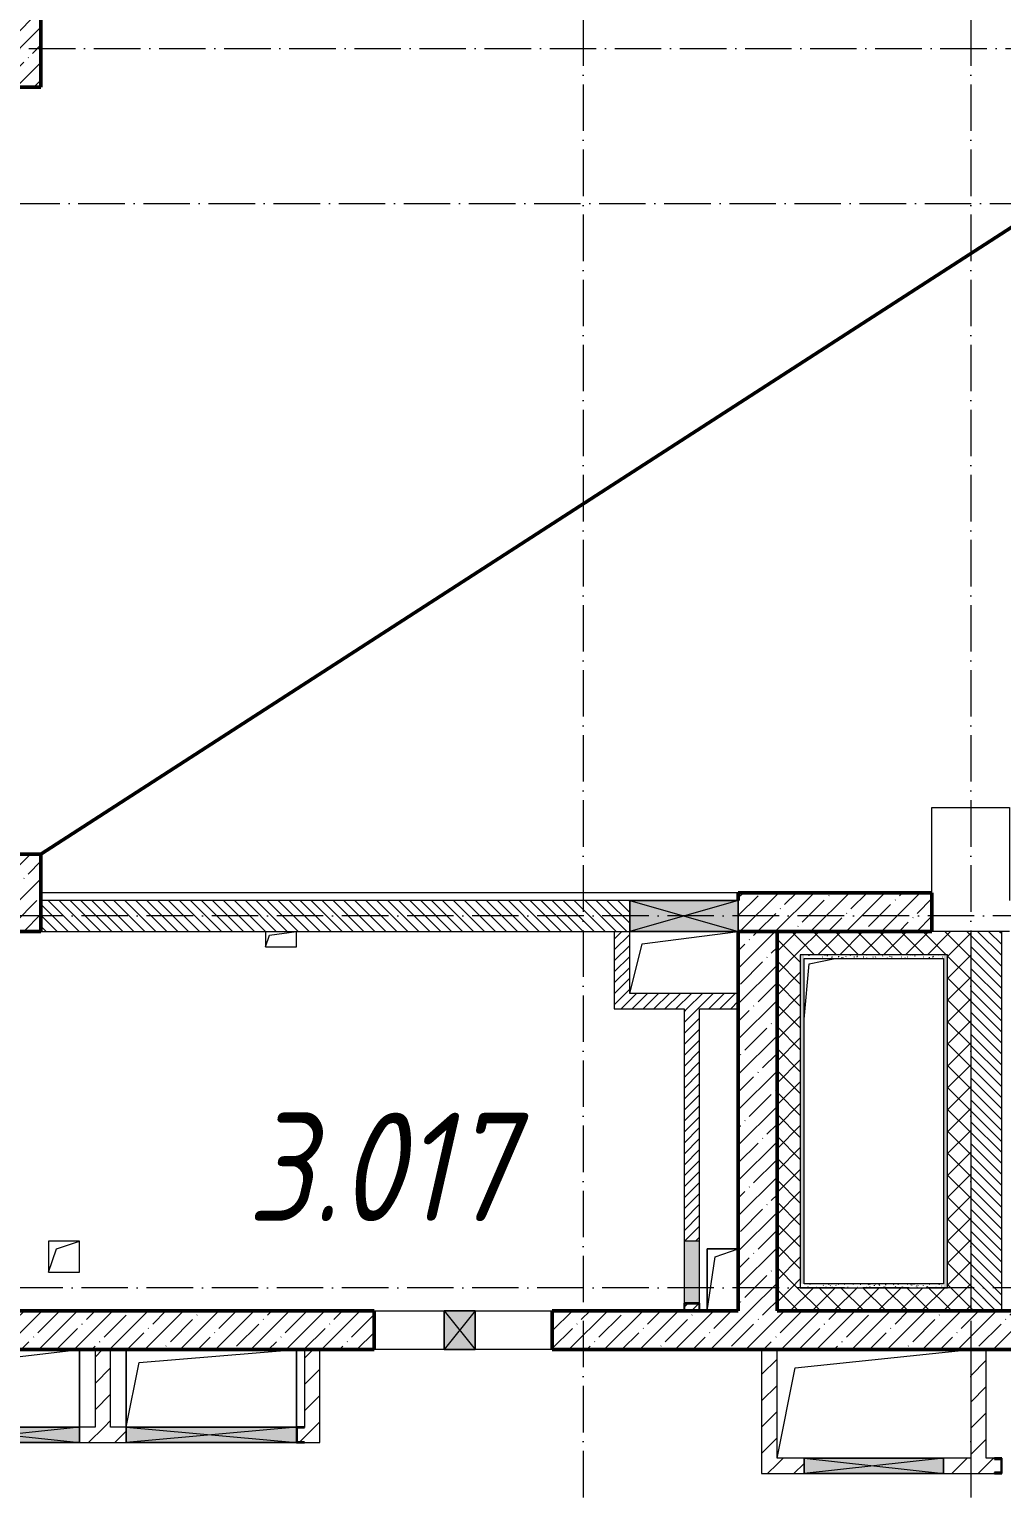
# Model space of a CAD drawing. Header units: millimetres. Extents: x -12989 to 629078, y -109036 to 555275.
# Drawn here: x 334696 to 340971, y -20600 to -11157 of the extents above; entities that cross this region are included whole.
import ezdxf

# ---------------------------------------------------------------- set-up
doc = ezdxf.new("R2010")
doc.units = ezdxf.units.MM
doc.linetypes.add('50_200_ШТРИХ_1Т_ш5_п1_п1_', pattern=[700, 500, -100, 0, -100])
for name, color, linetype, lineweight in [('4 -стяжа', 7, 'Continuous', 30), ('A-DETL-____-OTLN-1', 7, 'Continuous', 50), ('A-DETL-GENF-OTLN', 7, 'Continuous', 9), ('A-FLOR-____-OTLN', 7, 'Continuous', 9), ('A-GENM-____-MCUT', 7, 'Continuous', 25), ('A-GENM-____-OTLN', 7, 'Continuous', 9), ('A-GENM-____-OTLN-1', 7, 'Continuous', 25), ('A-GLAZ-____-OTLN', 7, 'Continuous', 9), ('A-WALL-____-MCUT', 7, 'Continuous', 13), ('A-WALL-____-MCUT-1', 7, 'Continuous', 9), ('A-WALL-____-MCUT-2', 7, 'Continuous', 50), ('A-WALL-____-OTLN', 7, 'Continuous', 9), ('A-WALL-____-PATT-1', 7, 'Continuous', 9), ('A-WALL-FNSH-MCUT-1', 7, 'Continuous', 9), ('S-COLS-____-MCUT', 7, 'Continuous', 50), ('S-COLS-____-OTLN', 7, 'Continuous', 9), ('S-GRID-____-OTLN-1', 7, '50_200_ШТРИХ_1Т_ш5_п1_п1_', 9), ('Марки помещений', 7, 'Continuous', 9)]:
    doc.layers.add(name, color=color, linetype=linetype, lineweight=lineweight)
doc.layers.add('A-GLAZ-____-OTLN-1', color=7, linetype='Continuous', lineweight=9, true_color=0xc0c0c0)
doc.layers.add('A-WALL-____-PATT-2', color=7, linetype='Continuous', lineweight=9, true_color=0x787878)
doc.layers.get('4 -стяжа').off()
doc.styles.add('ISOCPEUR_I_2', font='isocpeui.ttf', dxfattribs={"width": 0.85, "height": 2.3})
pattern_1 = [(135, (283770.707, -86863.456), (-35.35534, -35.35534), [])]
pattern_2 = [(45, (283770.7, -86863.46), (-114.04925, 114.04925), []), (45, (283884.76, -86863.46), (-114.04925, 114.04925), [201.612, -40.322, 3.353, -36.97])]
pattern_3 = [(45, (283770.707, -86863.456), (-35.35534, 35.35534), [])]
pattern_4 = [(0, (283770.707, -86863.456), (81.28, 20.32), [3.353, -57.607, 3.353, -57.607, -325.12]), (0, (283770.707, -86863.456), (81.28, 20.32), [-121.92, 3.353, -118.567, 3.353, -57.607, -142.24]), (0, (283770.707, -86863.456), (81.28, 20.32), [-304.8, 3.353, -37.287, 3.353, -98.247]), (120, (283801.187, -86853.296), (-58.237636, 60.230545), [3.353, -57.607, 3.353, -57.607, -325.12]), (120, (283801.187, -86853.296), (-58.237636, 60.230545), [-121.92, 3.353, -118.567, 3.353, -57.607, -142.24]), (120, (283801.187, -86853.296), (-58.237636, 60.230545), [-304.8, 3.353, -37.287, 3.353, -98.247]), (240, (283811.347, -86812.656), (-23.042364, -80.550545), [3.353, -57.607, 3.353, -57.607, -325.12]), (240, (283811.347, -86812.656), (-23.042364, -80.550545), [-121.92, 3.353, -118.567, 3.353, -57.607, -142.24]), (240, (283811.347, -86812.656), (-23.042364, -80.550545), [-304.8, 3.353, -37.287, 3.353, -98.247])]
pattern_5 = [(45, (283770.71, -86863.46), (-70.71068, 70.71068), []), (135, (283770.71, -86863.46), (-70.71068, -70.71068), [])]
pattern_6 = [(45, (283770.71, -86863.46), (-84.85281, 84.85281), [])]

# ---------------------------------------------------------------- blocks, each defined once
blk = doc.blocks.new('BSC_Колонна _Прямоугольная - 500х800-V76-АР1_План отверстий 3 этажа в осях 1-64_Ю-ЯЯ')
at = {"layer": 'S-COLS-____-OTLN'}
h = blk.add_hatch(dxfattribs=at)
h.set_pattern_fill('FP_85', color=256, style=0, pattern_type=2)
h.set_pattern_definition([(315, (-75581.04, 50600), (114.04925, 114.04925), []), (315, (-75581.04, 50485.95), (114.04925, 114.04925), [201.613, -40.323, 3.353, -36.97])])
h.paths.add_polyline_path([(-250, -400), (250, -400), (250, 400), (-250, 400)], flags=0)
at = {"layer": 'S-COLS-____-MCUT'}
for p, q in [((250, 400), (-250, 400)), ((-250, 400), (-250, -400)), ((250, -400), (250, 400)), ((-250, -400), (250, -400))]:
    blk.add_line(p, q, dxfattribs=at)
blk = doc.blocks.new('BSC_Колонна _Прямоугольная - 500х800-V77-АР1_План отверстий 3 этажа в осях 1-64_Ю-ЯЯ')
at = {"layer": 'S-COLS-____-OTLN'}
h = blk.add_hatch(dxfattribs=at)
h.set_pattern_fill('FP_86', color=256, style=0, pattern_type=2)
h.set_pattern_definition([(315, (-70131.04, 50600), (114.04925, 114.04925), []), (315, (-70131.04, 50485.95), (114.04925, 114.04925), [201.613, -40.323, 3.353, -36.97])])
h.paths.add_polyline_path([(-250, -400), (250, -400), (250, 400), (-250, 400)], flags=0)
at = {"layer": 'S-COLS-____-MCUT'}
for p, q in [((250, 400), (-250, 400)), ((-250, 400), (-250, -400)), ((250, -400), (250, 400)), ((-250, -400), (250, -400))]:
    blk.add_line(p, q, dxfattribs=at)
blk = doc.blocks.new('BSC_Колонна _Прямоугольная - 500х800-V86-АР1_План отверстий 3 этажа в осях 1-64_Ю-ЯЯ')
at = {"layer": 'S-COLS-____-OTLN'}
for p, q in [((-250, 400), (-200, 400)), ((-250, -400), (-250, 200)), ((250, 150), (250, -400)), ((250, -400), (-250, -400))]:
    blk.add_line(p, q, dxfattribs=at)
blk = doc.blocks.new('AR_Отверстие Ниша - Лючок-32404922-АР1_План отверстий 3 этажа в осях 1-64_Ю-ЯЯ')
at = {"layer": 'A-GLAZ-____-OTLN'}
blk.add_hatch(color=256, dxfattribs=at).paths.add_polyline_path([(200, -50), (200, 50), (-200, 50), (-200, -50)], flags=0)
for p, q in [((200, 50), (-200, 50)), ((-200, 50), (-200, -50)), ((-200, -50), (200, -50))]:
    blk.add_line(p, q, dxfattribs=at)
blk = doc.blocks.new('154_Фахверк_СКБ_Швеллер - Тип_100_3960_зеркало-29769493-АР1_План отверстий 3 этажа в осях 1-64_Ю-ЯЯ')
at = {"layer": 'A-GENM-____-MCUT'}
for p, q in [((175, 50), (125, 50)), ((125, 50), (125, -50)), ((128, 47), (175, 47)), ((128, -47), (128, 47)), ((175, 47), (175, 50)), ((125, -50), (175, -50)), ((175, -47), (128, -47)), ((175, -50), (175, -47))]:
    blk.add_line(p, q, dxfattribs=at)
blk = doc.blocks.new('AR_Отверстие прямоугольное _в плите_ - AR_Отверстие прямоугольное _в плите_-30459207-АР1_План отверстий 3 этажа в осях 1-64_Ю-ЯЯ')
at = {"layer": 'A-GENM-____-OTLN'}
for p, q in [((100, 100), (-100, 100)), ((-100, 100), (-100, -100)), ((-50, 50), (100, 100)), ((100, -100), (100, 100)), ((-100, -100), (-50, 50)), ((-100, -100), (100, -100))]:
    blk.add_line(p, q, dxfattribs=at)
blk = doc.blocks.new('AR_Отверстие прямоугольное _в плите_ - AR_Отверстие прямоугольное _в плите_-V173-АР1_План отверстий 3 этажа в осях 1-64_Ю-ЯЯ')
at = {"layer": 'A-GENM-____-OTLN'}
for p, q in [((100, 200), (-100, 200)), ((-100, 200), (-100, -200)), ((-50, 150), (100, 200)), ((-100, -200), (-50, 150))]:
    blk.add_line(p, q, dxfattribs=at)
blk = doc.blocks.new('AR_Отверстие прямоугольное _в плите_ - AR_Отверстие прямоугольное _в плите_-V186-АР1_План отверстий 3 этажа в осях 1-64_Ю-ЯЯ')
at = {"layer": 'A-GENM-____-OTLN'}
for p, q in [((-100, 50), (-100, -50)), ((-100, -50), (-75, 25)), ((-75, 25), (100, 50)), ((100, -50), (100, 50)), ((-100, -50), (100, -50))]:
    blk.add_line(p, q, dxfattribs=at)
blk = doc.blocks.new('AR_Отверстие прямоугольное _в плите_ - AR_Отверстие прямоугольное _в плите_-30552508-АР1_План отверстий 3 этажа в осях 1-64_Ю-ЯЯ')
at = {"layer": 'A-GENM-____-OTLN'}
for p, q in [((-550, 250), (-550, -250)), ((-466.7, 166.7), (550, 250)), ((550, -250), (550, 250)), ((-550, -250), (-466.7, 166.7))]:
    blk.add_line(p, q, dxfattribs=at)
blk = doc.blocks.new('AR_Отверстие прямоугольное _в плите_ - AR_Отверстие прямоугольное _в плите_-30552516-АР1_План отверстий 3 этажа в осях 1-64_Ю-ЯЯ')
at = {"layer": 'A-GENM-____-OTLN'}
for p, q in [((-416.7, 1016.7), (-250, 1050)), ((-450, 658), (-416.7, 1016.7))]:
    blk.add_line(p, q, dxfattribs=at)
blk = doc.blocks.new('AR_Отверстие прямоугольное _в плите_ - AR_Отверстие прямоугольное _в плите_-30552779-АР1_План отверстий 3 этажа в осях 1-64_Ю-ЯЯ')
at = {"layer": 'A-GENM-____-OTLN'}
for p, q in [((-508.3, 233.3), (625, 350)), ((-625, -350), (-508.3, 233.3))]:
    blk.add_line(p, q, dxfattribs=at)
blk = doc.blocks.new('AR_Отверстие прямоугольное _в плите_ - AR_Отверстие прямоугольное _в плите_-30552525-АР1_План отверстий 3 этажа в осях 1-64_Ю-ЯЯ')
at = {"layer": 'A-GENM-____-OTLN'}
for p, q in [((-270, 120), (350, 200)), ((-350, -200), (-270, 120))]:
    blk.add_line(p, q, dxfattribs=at)
blk = doc.blocks.new('AR_Отверстие прямоугольное _в плите_ - AR_Отверстие прямоугольное _в плите_-30552717-АР1_План отверстий 3 этажа в осях 1-64_Ю-ЯЯ')
at = {"layer": 'A-GENM-____-OTLN'}
for p, q in [((-375, 150), (475, 250)), ((475, -250), (475, 250)), ((-475, -250), (-375, 150))]:
    blk.add_line(p, q, dxfattribs=at)
blk = doc.blocks.new('AR_Отверстие прямоугольное _в стене__БезПР - AR_Отверстие прямоугольное _в стене__БезПР-30578456-АР1_План отверстий 3 этажа в осях 1-64_Ю-ЯЯ')
at = {"layer": 'A-GLAZ-____-OTLN-1'}
blk.add_hatch(color=256, dxfattribs=at).paths.add_polyline_path([(100, -125), (100, 125), (-100, 125), (-100, -125)], flags=0)
at = {"layer": 'A-DETL-GENF-OTLN'}
for p, q in [((-100, -125), (-100, 125)), ((-100, 125), (100, 125)), ((100, 125), (-100, -125)), ((-100, 125), (100, -125)), ((100, 125), (-100, 125)), ((-100, 125), (-100, -125)), ((100, 125), (100, -125)), ((100, -125), (100, 125)), ((100, -125), (-100, -125)), ((-100, -125), (100, -125))]:
    blk.add_line(p, q, dxfattribs=at)
at = {"layer": 'A-GLAZ-____-OTLN'}
blk.add_line((100, 125), (-100, 125), dxfattribs=at)
blk = doc.blocks.new('154_Стойка_СКБ_Швеллер - СМ-2180_100-28318692-АР1_План отверстий 3 этажа в осях 1-64_Ю-ЯЯ')
at = {"layer": 'A-GENM-____-MCUT'}
for p, q in [((171, 50), (125, 50)), ((125, 50), (125, -50)), ((129.5, 42.4), (171, 42.4)), ((129.5, -42.4), (129.5, 42.4)), ((171, 42.4), (171, 50)), ((125, -50), (171, -50)), ((171, -42.4), (129.5, -42.4)), ((171, -50), (171, -42.4))]:
    blk.add_line(p, q, dxfattribs=at)
blk = doc.blocks.new('AR_Отверстие прямоугольное _в стене_ - AR_Отверстие прямоугольное _в стене__ОВ-36926784-АР1_План отверстий 3 этажа в осях 1-64_Ю-ЯЯ')
at = {"layer": 'A-GLAZ-____-OTLN'}
blk.add_hatch(color=256, dxfattribs=at).paths.add_polyline_path([(550, -50), (550, 50), (-550, 50), (-550, -50)], flags=0)
at = {"layer": 'A-DETL-GENF-OTLN'}
for p, q in [((-550, -50), (-550, 50)), ((-550, 50), (550, 50)), ((550, 50), (-550, -50)), ((-550, 50), (550, -50)), ((550, 50), (-550, 50)), ((-550, 50), (-550, -50)), ((550, -50), (-550, -50)), ((-550, -50), (550, -50))]:
    blk.add_line(p, q, dxfattribs=at)
blk = doc.blocks.new('AR_Отверстие прямоугольное _в стене__БезПР - AR_Отверстие прямоугольное _в стене__БезПР-36428360-АР1_План отверстий 3 этажа в осях 1-64_Ю-ЯЯ')
at = {"layer": 'A-GLAZ-____-OTLN'}
blk.add_hatch(color=256, dxfattribs=at).paths.add_polyline_path([(450, -50), (450, 50), (-450, 50), (-450, -50), (169.8, -50)], flags=0)
at = {"layer": 'A-DETL-GENF-OTLN'}
for p, q in [((-450, -50), (-450, 50)), ((-450, 50), (450, 50)), ((450, 50), (-450, -50)), ((-450, 50), (450, -50)), ((450, 50), (-450, 50)), ((-450, 50), (-450, -50)), ((450, 50), (450, -50)), ((450, -50), (450, 50)), ((450, -50), (-450, -50)), ((-450, -50), (450, -50))]:
    blk.add_line(p, q, dxfattribs=at)
at = {"layer": 'A-GLAZ-____-OTLN'}
blk.add_line((450, 50), (-450, 50), dxfattribs=at)
blk = doc.blocks.new('AR_Отверстие прямоугольное _в стене__БезПР - AR_Отверстие прямоугольное _в стене__БезПР-36428394-АР1_План отверстий 3 этажа в осях 1-64_Ю-ЯЯ')
at = {"layer": 'A-GLAZ-____-OTLN'}
blk.add_hatch(color=256, dxfattribs=at).paths.add_polyline_path([(350, -100), (350, 100), (-350, 100), (-350, -100)], flags=0)
at = {"layer": 'A-DETL-GENF-OTLN'}
for p, q in [((-350, -100), (-350, 100)), ((-350, 100), (350, 100)), ((350, 100), (-350, -100)), ((-350, 100), (350, -100)), ((350, 100), (-350, 100)), ((-350, 100), (-350, -100)), ((350, 100), (350, -100)), ((350, -100), (350, 100)), ((350, -100), (-350, -100)), ((-350, -100), (350, -100))]:
    blk.add_line(p, q, dxfattribs=at)
at = {"layer": 'A-GLAZ-____-OTLN'}
blk.add_line((350, 100), (-350, 100), dxfattribs=at)
blk = doc.blocks.new('AR_Отверстие прямоугольное _в стене__БезПР - AR_Отверстие прямоугольное _в стене__БезПР-36428547-АР1_План отверстий 3 этажа в осях 1-64_Ю-ЯЯ')
at = {"layer": 'A-GLAZ-____-OTLN'}
blk.add_hatch(color=256, dxfattribs=at).paths.add_polyline_path([(475, -50), (475, 50), (-475, 50), (-475, -50)], flags=0)
at = {"layer": 'A-DETL-GENF-OTLN'}
for p, q in [((-475, -50), (-475, 50)), ((-475, 50), (475, 50)), ((475, 50), (-475, -50)), ((-475, 50), (475, -50)), ((475, 50), (-475, 50)), ((-475, 50), (-475, -50)), ((475, 50), (475, -50)), ((475, -50), (475, 50)), ((475, -50), (-475, -50)), ((-475, -50), (475, -50))]:
    blk.add_line(p, q, dxfattribs=at)
at = {"layer": 'A-GLAZ-____-OTLN'}
blk.add_line((475, 50), (-475, 50), dxfattribs=at)
blk = doc.blocks.new('154_Фахверк_СКБ_Швеллер - Тип_100_3960_зеркало-36793856-АР1_План отверстий 3 этажа в осях 1-64_Ю-ЯЯ')
at = {"layer": 'A-GENM-____-MCUT'}
for p, q in [((175, 50), (125, 50)), ((125, 50), (125, -50)), ((128, 47), (175, 47)), ((128, -47), (128, 47)), ((175, 47), (175, 50)), ((125, -50), (175, -50)), ((175, -47), (128, -47)), ((175, -50), (175, -47))]:
    blk.add_line(p, q, dxfattribs=at)
blk = doc.blocks.new('3эт')
at = {"layer": 'S-GRID-____-OTLN-1', "color": 251, "ltscale": 0.6, "true_color": 0x636466}
for p, q in [((338270.7, 4029.4), (338270.7, -33971.9)), ((340770.7, 4029.4), (340770.7, -33971.9)), ((333012.7, -11282.4), (387845.1, -11282.4)), ((318208.2, -12282.4), (387845.1, -12282.4)), ((387845.1, -16882.4), (333012.7, -16882.4)), ((387845.1, -19282.4), (279101.9, -19282.4))]:
    blk.add_line(p, q, dxfattribs=at)

msp = doc.modelspace()

# ---------------------------------------------------------------- hatches: boundary and pattern name
at = {"layer": 'A-WALL-____-PATT-1'}
h = msp.add_hatch(dxfattribs=at)
h.set_pattern_fill('FP_9', color=256, style=0, pattern_type=2)
h.set_pattern_definition(pattern_1)
h.paths.add_polyline_path([(338570.7074, -16982.4142), (338570.7074, -16782.4142), (334770.7074, -16782.4142), (334770.7074, -16982.4142), (338548.0744, -16982.4142)], flags=0)
h = msp.add_hatch(dxfattribs=at)
h.set_pattern_fill('FP_12', color=256, style=0, pattern_type=2)
h.set_pattern_definition(pattern_2)
h.paths.add_polyline_path([(339270.7074, -16982.4142), (340520.7074, -16982.4142), (340520.7074, -16732.4142), (339270.7074, -16732.4142), (339270.7074, -16782.4142)], flags=0)
h = msp.add_hatch(dxfattribs=at)
h.set_pattern_fill('FP_8', color=256, style=0, pattern_type=2)
h.set_pattern_definition(pattern_3)
h.paths.add_polyline_path([(338470.7074, -17482.4142), (338570.7074, -17482.4142), (338570.7074, -16982.4142), (338470.7074, -16982.4142)], flags=0)
h = msp.add_hatch(dxfattribs=at)
h.set_pattern_fill('FP_12', color=256, style=0, pattern_type=2)
h.set_pattern_definition(pattern_2)
h.paths.add_polyline_path([(339270.7074, -19432.4142), (339520.7074, -19432.4142), (339520.7074, -16982.4142), (339270.7074, -16982.4142), (339270.7074, -18338.6076)], flags=0)
h = msp.add_hatch(dxfattribs=at)
h.set_pattern_fill('FP_4', color=256, style=0, pattern_type=2)
h.set_pattern_definition(pattern_5)
h.paths.add_polyline_path([(339670.7074, -19282.4142), (339670.7074, -16982.4142), (339520.7074, -16982.4142), (339520.7074, -19282.4142)], flags=0)
h = msp.add_hatch(dxfattribs=at)
h.set_pattern_fill('FP_4', color=256, style=0, pattern_type=2)
h.set_pattern_definition(pattern_5)
h.paths.add_polyline_path([(339695.7074, -17132.4142), (340620.7074, -17132.4142), (340620.7074, -16982.4142), (339670.7074, -16982.4142), (339670.7074, -17132.4142)], flags=0)
h = msp.add_hatch(dxfattribs=at)
h.set_pattern_fill('FP_4', color=256, style=0, pattern_type=2)
h.set_pattern_definition(pattern_5)
h.paths.add_polyline_path([(340620.7074, -19432.4142), (340770.7074, -19432.4142), (340770.7074, -16982.4142), (340620.7074, -16982.4142), (340620.7074, -19282.4142)], flags=0)
h = msp.add_hatch(dxfattribs=at)
h.set_pattern_fill('FP_9', color=256, style=0, pattern_type=2)
h.set_pattern_definition(pattern_1)
h.paths.add_polyline_path([(340970.7074, -19432.4142), (340970.7074, -16982.4142), (340770.7074, -16982.4142), (340770.7074, -19432.4142)], flags=0)
h = msp.add_hatch(dxfattribs=at)
h.set_pattern_fill('FP_8', color=256, style=0, pattern_type=2)
h.set_pattern_definition(pattern_3)
h.paths.add_polyline_path([(339020.7074, -17482.4142), (339270.7074, -17482.4142), (339270.7074, -17382.4142), (338570.7074, -17382.4142), (338570.7074, -17482.4142), (338920.7074, -17482.4142)], flags=0)
h = msp.add_hatch(dxfattribs=at)
h.set_pattern_fill('FP_8', color=256, style=0, pattern_type=2)
h.set_pattern_definition(pattern_3)
h.paths.add_polyline_path([(339017.7074, -19432.4142), (339017.7074, -19385.4142), (338923.7074, -19385.4142), (338923.7074, -19432.4142), (338970.7074, -19432.4142)], flags=0)
h.paths.add_polyline_path([(339020.7074, -18982.4142), (339020.7074, -17482.4142), (338920.7074, -17482.4142), (338920.7074, -18982.4142)], flags=0)
h = msp.add_hatch(dxfattribs=at)
h.set_pattern_fill('FP_4', color=256, style=0, pattern_type=2)
h.set_pattern_definition(pattern_5)
h.paths.add_polyline_path([(340595.7074, -19432.4142), (340620.7074, -19432.4142), (340620.7074, -19282.4142), (339520.7074, -19282.4142), (339520.7074, -19432.4142), (340315.5387, -19432.4142)], flags=0)
h = msp.add_hatch(dxfattribs=at)
h.set_pattern_fill('FP_12', color=256, style=0, pattern_type=2)
h.set_pattern_definition(pattern_2)
h.paths.add_polyline_path([(346767.7074, -19682.4142), (347020.7074, -19682.4142), (347020.7074, -19432.4142), (345720.7074, -19432.4142), (345720.7074, -19682.4142)], flags=0)
h.paths.add_polyline_path([(344720.7074, -19682.4142), (344720.7074, -19432.4142), (343720.7074, -19432.4142), (343720.7074, -19682.4142), (343850.4673, -19682.4142)], flags=0)
h.paths.add_polyline_path([(342083.003, -19682.4142), (342570.7074, -19682.4142), (342570.7074, -19432.4142), (338070.7074, -19432.4142), (338070.7074, -19682.4142), (341199.2708, -19682.4142)], flags=0)
h.paths.add_polyline_path([(336470.7074, -19682.4142), (336920.7074, -19682.4142), (336920.7074, -19432.4142), (334220.7074, -19432.4142), (334220.7074, -19682.4142), (335220.7074, -19682.4142)], flags=0)
h = msp.add_hatch(dxfattribs=at)
h.set_pattern_fill('FP_7', color=256, style=0, pattern_type=2)
h.set_pattern_definition(pattern_6)
h.paths.add_polyline_path([(335220.7074, -20182.4142), (335220.7074, -19682.4142), (335120.7074, -19682.4142), (335120.7074, -20182.4142)], flags=0)
h = msp.add_hatch(dxfattribs=at)
h.set_pattern_fill('FP_7', color=256, style=0, pattern_type=2)
h.set_pattern_definition(pattern_6)
h.paths.add_polyline_path([(336570.7074, -20182.4142), (336570.7074, -19682.4142), (336470.7074, -19682.4142), (336470.7074, -20182.4142)], flags=0)
h = msp.add_hatch(dxfattribs=at)
h.set_pattern_fill('FP_7', color=256, style=0, pattern_type=2)
h.set_pattern_definition(pattern_6)
h.paths.add_polyline_path([(339520.7074, -20482.4142), (339520.7074, -19682.4142), (339420.7074, -19682.4142), (339420.7074, -20482.4142)], flags=0)
h = msp.add_hatch(dxfattribs=at)
h.set_pattern_fill('FP_7', color=256, style=0, pattern_type=2)
h.set_pattern_definition(pattern_6)
h.paths.add_polyline_path([(340870.7074, -20382.4142), (340870.7074, -19682.4142), (340770.7074, -19682.4142), (340770.7074, -20382.4142)], flags=0)
h = msp.add_hatch(dxfattribs=at)
h.set_pattern_fill('FP_7', color=256, style=0, pattern_type=2)
h.set_pattern_definition(pattern_6)
h.paths.add_polyline_path([(336570.7074, -20282.4142), (336570.7074, -20182.4142), (336470.7074, -20182.4142), (336470.7074, -20185.4142), (336423.7074, -20185.4142), (336423.7074, -20279.4142), (336470.7074, -20279.4142), (336470.7074, -20282.4142)], flags=0)
h.paths.add_polyline_path([(335020.7074, -20282.4142), (335320.7074, -20282.4142), (335320.7074, -20182.4142), (335020.7074, -20182.4142), (335020.7074, -20199.8055)], flags=0)
h = msp.add_hatch(dxfattribs=at)
h.set_pattern_fill('FP_7', color=256, style=0, pattern_type=2)
h.set_pattern_definition(pattern_6)
h.paths.add_polyline_path([(339695.7074, -20482.4142), (339695.7074, -20382.4142), (339520.7074, -20382.4142), (339520.7074, -20482.4142)], flags=0)
h.paths.add_polyline_path([(341716.7074, -20482.4142), (341870.7074, -20482.4142), (341870.7074, -20382.4142), (341716.7074, -20382.4142), (341716.7074, -20390.0142), (341675.2074, -20390.0142), (341675.2074, -20474.8142), (341716.7074, -20474.8142)], flags=0)
h.paths.add_polyline_path([(340595.7074, -20482.4142), (340924.7074, -20482.4142), (340924.7074, -20474.8142), (340966.2074, -20474.8142), (340966.2074, -20390.0142), (340924.7074, -20390.0142), (340924.7074, -20382.4142), (340595.7074, -20382.4142), (340595.7074, -20474.8142)], flags=0)
at = {"layer": 'A-WALL-____-PATT-2'}
h = msp.add_hatch(dxfattribs=at)
h.set_pattern_fill('FP_155', color=256, style=0, pattern_type=2)
h.set_pattern_definition(pattern_4)
h.paths.add_polyline_path([(339670.7074, -19257.4142), (339695.7074, -19257.4142), (339695.7074, -17132.4142), (339670.7074, -17132.4142), (339670.7074, -18338.6076)], flags=0)
h = msp.add_hatch(dxfattribs=at)
h.set_pattern_fill('FP_155', color=256, style=0, pattern_type=2)
h.set_pattern_definition(pattern_4)
h.paths.add_polyline_path([(339695.7074, -17157.4142), (340595.7074, -17157.4142), (340595.7074, -17132.4142), (339695.7074, -17132.4142)], flags=0)
h = msp.add_hatch(dxfattribs=at)
h.set_pattern_fill('FP_155', color=256, style=0, pattern_type=2)
h.set_pattern_definition(pattern_4)
h.paths.add_polyline_path([(340595.7074, -19282.4142), (340620.7074, -19282.4142), (340620.7074, -17132.4142), (340595.7074, -17132.4142), (340595.7074, -19257.4142)], flags=0)
h = msp.add_hatch(dxfattribs=at)
h.set_pattern_fill('FP_155', color=256, style=0, pattern_type=2)
h.set_pattern_definition(pattern_4)
h.paths.add_polyline_path([(340595.7074, -19282.4142), (340595.7074, -19257.4142), (339670.7074, -19257.4142), (339670.7074, -19282.4142), (340315.5387, -19282.4142)], flags=0)

# ---------------------------------------------------------------- linework, layer by layer
at = {"layer": 'A-DETL-____-OTLN-1'}
msp.add_line((357670.7074, -1682.4142), (334770.7074, -16482.4142), dxfattribs=at)
at = {"layer": 'A-FLOR-____-OTLN'}
for p, q in [((339270.7074, -16732.4142), (334770.7074, -16732.4142)), ((339070.7074, -19032.4142), (339270.7074, -19032.4142)), ((339070.7074, -19432.4142), (339070.7074, -19032.4142)), ((335020.7074, -19682.4142), (335020.7074, -20182.4142)), ((335320.7074, -20182.4142), (335320.7074, -19682.4142)), ((336420.7074, -19682.4142), (336420.7074, -20182.4142))]:
    msp.add_line(p, q, dxfattribs=at)
at = {"layer": 'A-WALL-____-MCUT'}
for p, q in [((338570.7074, -16782.4142), (334770.7074, -16782.4142)), ((334770.7074, -16982.4142), (338570.7074, -16982.4142)), ((340970.7074, -16982.4142), (340770.7074, -16982.4142)), ((340770.7074, -16982.4142), (340770.7074, -19432.4142)), ((340970.7074, -19432.4142), (340970.7074, -16982.4142))]:
    msp.add_line(p, q, dxfattribs=at)
at = {"layer": 'A-WALL-____-MCUT-1'}
for p, q in [((340770.7074, -16982.4142), (340520.7074, -16982.4142)), ((339670.7074, -17132.4142), (339670.7074, -19282.4142)), ((340620.7074, -17132.4142), (339670.7074, -17132.4142)), ((340620.7074, -19282.4142), (340620.7074, -17132.4142)), ((339670.7074, -19282.4142), (340620.7074, -19282.4142))]:
    msp.add_line(p, q, dxfattribs=at)
at = {"layer": 'A-WALL-____-MCUT-2'}
for p, q in [((340520.7074, -16732.4142), (339270.7074, -16732.4142)), ((339270.7074, -16732.4142), (339270.7074, -16782.4142)), ((340520.7074, -16982.4142), (340520.7074, -16732.4142)), ((339270.7074, -16982.4142), (339270.7074, -19432.4142)), ((339270.7074, -16982.4142), (340520.7074, -16982.4142)), ((339520.7074, -19432.4142), (339520.7074, -16982.4142)), ((336920.7074, -19432.4142), (334220.7074, -19432.4142)), ((336920.7074, -19682.4142), (336920.7074, -19432.4142)), ((338920.7074, -19432.4142), (338070.7074, -19432.4142)), ((338070.7074, -19432.4142), (338070.7074, -19682.4142)), ((339017.7074, -19432.4142), (338923.7074, -19432.4142)), ((339270.7074, -19432.4142), (339020.7074, -19432.4142)), ((341320.7074, -19432.4142), (339520.7074, -19432.4142)), ((333970.7074, -19682.4142), (336920.7074, -19682.4142)), ((338070.7074, -19682.4142), (342570.7074, -19682.4142))]:
    msp.add_line(p, q, dxfattribs=at)
at = {"layer": 'A-WALL-____-OTLN'}
for p, q in [((336920.7074, -19432.4142), (337372.1102, -19432.4142)), ((337572.1102, -19432.4142), (338070.7074, -19432.4142)), ((337372.1102, -19682.4142), (336920.7074, -19682.4142)), ((338070.7074, -19682.4142), (337572.1102, -19682.4142))]:
    msp.add_line(p, q, dxfattribs=at)
at = {"layer": 'A-WALL-FNSH-MCUT-1'}
for p, q in [((338470.7074, -16982.4142), (338470.7074, -17482.4142)), ((338570.7074, -17382.4142), (338570.7074, -16982.4142)), ((339695.7074, -19257.4142), (339695.7074, -17157.4142)), ((339695.7074, -17157.4142), (340595.7074, -17157.4142)), ((340595.7074, -17157.4142), (340595.7074, -19257.4142)), ((339270.7074, -17382.4142), (338570.7074, -17382.4142)), ((338470.7074, -17482.4142), (338920.7074, -17482.4142)), ((338920.7074, -17482.4142), (338920.7074, -18982.4142)), ((339020.7074, -18982.4142), (339020.7074, -17482.4142)), ((339020.7074, -17482.4142), (339270.7074, -17482.4142)), ((340595.7074, -19257.4142), (339695.7074, -19257.4142)), ((335120.7074, -19682.4142), (335120.7074, -20182.4142)), ((335220.7074, -20182.4142), (335220.7074, -19682.4142)), ((336470.7074, -19682.4142), (336470.7074, -20182.4142)), ((336570.7074, -20282.4142), (336570.7074, -19682.4142)), ((339420.7074, -19682.4142), (339420.7074, -20482.4142)), ((339520.7074, -20382.4142), (339520.7074, -19682.4142)), ((340770.7074, -19682.4142), (340770.7074, -20382.4142)), ((340870.7074, -20382.4142), (340870.7074, -19682.4142)), ((335120.7074, -20182.4142), (335020.7074, -20182.4142)), ((335320.7074, -20182.4142), (335220.7074, -20182.4142)), ((335020.7074, -20282.4142), (335320.7074, -20282.4142)), ((336470.7074, -20282.4142), (336570.7074, -20282.4142)), ((339695.7074, -20382.4142), (339520.7074, -20382.4142)), ((340770.7074, -20382.4142), (340595.7074, -20382.4142)), ((340924.7074, -20382.4142), (340870.7074, -20382.4142)), ((339420.7074, -20482.4142), (339695.7074, -20482.4142)), ((340595.7074, -20482.4142), (340924.7074, -20482.4142))]:
    msp.add_line(p, q, dxfattribs=at)

# ---------------------------------------------------------------- block references
at = {"layer": '4 -стяжа'}
msp.add_blockref('3эт', (0, 0), dxfattribs=at)
at = {"layer": 'A-GENM-____-OTLN'}
for name, p in [('AR_Отверстие прямоугольное _в плите_ - AR_Отверстие прямоугольное _в плите_-V186-АР1_План отверстий 3 этажа в осях 1-64_Ю-ЯЯ', (336320.7074, -17032.4142)), ('AR_Отверстие прямоугольное _в плите_ - AR_Отверстие прямоугольное _в плите_-30552525-АР1_План отверстий 3 этажа в осях 1-64_Ю-ЯЯ', (338920.7074, -17182.4142)), ('AR_Отверстие прямоугольное _в плите_ - AR_Отверстие прямоугольное _в плите_-30552516-АР1_План отверстий 3 этажа в осях 1-64_Ю-ЯЯ', (340145.7074, -18207.4142)), ('AR_Отверстие прямоугольное _в плите_ - AR_Отверстие прямоугольное _в плите_-30459207-АР1_План отверстий 3 этажа в осях 1-64_Ю-ЯЯ', (334920.7074, -19082.4142)), ('AR_Отверстие прямоугольное _в плите_ - AR_Отверстие прямоугольное _в плите_-V173-АР1_План отверстий 3 этажа в осях 1-64_Ю-ЯЯ', (339170.7074, -19232.4142)), ('AR_Отверстие прямоугольное _в плите_ - AR_Отверстие прямоугольное _в плите_-30552717-АР1_План отверстий 3 этажа в осях 1-64_Ю-ЯЯ', (334545.7074, -19932.4142)), ('AR_Отверстие прямоугольное _в плите_ - AR_Отверстие прямоугольное _в плите_-30552508-АР1_План отверстий 3 этажа в осях 1-64_Ю-ЯЯ', (335870.7074, -19932.4142)), ('AR_Отверстие прямоугольное _в плите_ - AR_Отверстие прямоугольное _в плите_-30552779-АР1_План отверстий 3 этажа в осях 1-64_Ю-ЯЯ', (340145.7074, -20032.4142))]:
    msp.add_blockref(name, p, dxfattribs=at)
at = {"layer": 'A-GENM-____-OTLN-1'}
for name, p, rotation in [('154_Фахверк_СКБ_Швеллер - Тип_100_3960_зеркало-29769493-АР1_План отверстий 3 этажа в осях 1-64_Ю-ЯЯ', (338970.7074, -19257.4142), 270), ('154_Стойка_СКБ_Швеллер - СМ-2180_100-28318692-АР1_План отверстий 3 этажа в осях 1-64_Ю-ЯЯ', (341095.7074, -20432.4142), 180)]:
    msp.add_blockref(name, p, dxfattribs=dict(at, rotation=rotation))
msp.add_blockref('154_Фахверк_СКБ_Швеллер - Тип_100_3960_зеркало-36793856-АР1_План отверстий 3 этажа в осях 1-64_Ю-ЯЯ', (336295.7074, -20232.4142), dxfattribs=at)
at = {"layer": 'A-GLAZ-____-OTLN'}
for name, p in [('AR_Отверстие прямоугольное _в стене__БезПР - AR_Отверстие прямоугольное _в стене__БезПР-36428394-АР1_План отверстий 3 этажа в осях 1-64_Ю-ЯЯ', (338920.7074, -16882.4142)), ('AR_Отверстие прямоугольное _в стене__БезПР - AR_Отверстие прямоугольное _в стене__БезПР-30578456-АР1_План отверстий 3 этажа в осях 1-64_Ю-ЯЯ', (337472.1102, -19557.4142)), ('AR_Отверстие прямоугольное _в стене__БезПР - AR_Отверстие прямоугольное _в стене__БезПР-36428547-АР1_План отверстий 3 этажа в осях 1-64_Ю-ЯЯ', (334545.7074, -20232.4142)), ('AR_Отверстие прямоугольное _в стене_ - AR_Отверстие прямоугольное _в стене__ОВ-36926784-АР1_План отверстий 3 этажа в осях 1-64_Ю-ЯЯ', (335870.7074, -20232.4142)), ('AR_Отверстие прямоугольное _в стене__БезПР - AR_Отверстие прямоугольное _в стене__БезПР-36428360-АР1_План отверстий 3 этажа в осях 1-64_Ю-ЯЯ', (340145.7074, -20432.4142))]:
    msp.add_blockref(name, p, dxfattribs=at)
at = {"layer": 'A-GLAZ-____-OTLN', "rotation": 270}
msp.add_blockref('AR_Отверстие Ниша - Лючок-32404922-АР1_План отверстий 3 этажа в осях 1-64_Ю-ЯЯ', (338970.7074, -19182.4142), dxfattribs=at)
at = {"layer": 'S-COLS-____-OTLN'}
for name, p, rotation in [('BSC_Колонна _Прямоугольная - 500х800-V76-АР1_План отверстий 3 этажа в осях 1-64_Ю-ЯЯ', (334370.7074, -11282.4142), 89.9999999999999), ('BSC_Колонна _Прямоугольная - 500х800-V86-АР1_План отверстий 3 этажа в осях 1-64_Ю-ЯЯ', (340770.7074, -16582.4142), 180), ('BSC_Колонна _Прямоугольная - 500х800-V77-АР1_План отверстий 3 этажа в осях 1-64_Ю-ЯЯ', (334370.7074, -16732.4142), 89.9999999999999)]:
    msp.add_blockref(name, p, dxfattribs=dict(at, rotation=rotation))

# ---------------------------------------------------------------- texts
at = {"layer": 'Марки помещений', "insert": (336101.4504, -18152.5542), "char_height": 700, "width": 737.5525, "attachment_point": 1, "style": 'ISOCPEUR_I_2'}
msp.add_mtext('3.017', dxfattribs=at)

doc.saveas('drawing.dxf')
